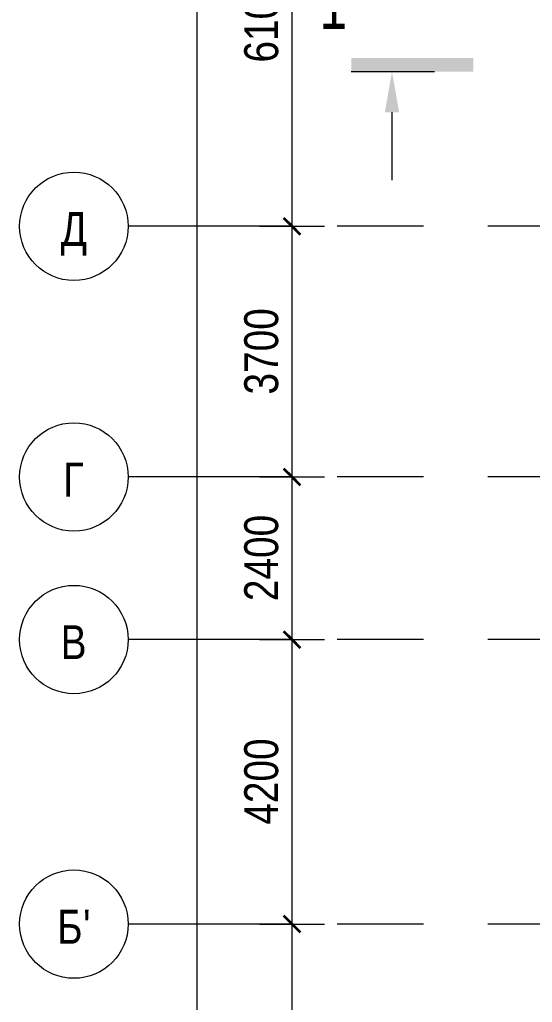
# Model space of a CAD drawing. Header units: millimetres. Extents: x 48966 to 155647, y -43515 to 30475.
# Drawn here: x 48966 to 56529, y -21238 to -6733 of the extents above; entities that cross this region are included whole.
import ezdxf

# ---------------------------------------------------------------- set-up
doc = ezdxf.new("R2010")
doc.units = ezdxf.units.MM
doc.linetypes.add('Осевые', pattern=[6350, 1270, -952.5, 3175, -952.5])
for name, color, linetype, lineweight in [('Оси', 7, 'Continuous', 9), ('Оси-1', 7, 'Continuous', 18), ('Оси-2', 7, 'Осевые', 9), ('Размеры', 7, 'Continuous', 9), ('Размеры-200', 7, 'Continuous', 9), ('Разрезы', 7, 'Continuous', 9)]:
    doc.layers.add(name, color=color, linetype=linetype, lineweight=lineweight)
doc.styles.add('Arial Narrow', font='ARIALN.TTF', dxfattribs={"height": 500})
doc.styles.add('Arial_1', font='arial.ttf', dxfattribs={"width": 0.75, "height": 700})
doc.dimstyles.new('Диагональ_-_2_5_мм_Arial_narrow', dxfattribs={"dimscale": 304.8, "dimtxt": 511.715487, "dimasz": 0.787402, "dimexe": 1.574803, "dimexo": 0.0625, "dimgap": 0.19685, "dimtad": 1, "dimdec": 0, "dimzin": 0, "dimdsep": 46, "dimtxsty": 'Arial Narrow', "dimblk1": 'OBLIQUE', "dimblk2": 'OBLIQUE', "dimsah": 1, "dimcen": 0.09, "dimdle": 1.574803, "dimazin": 0, "dimtfac": 1, "dimtdec": 4, "dimtix": 1, "dimtmove": 0, "dimatfit": 3, "dimfxl": 1.574803, "dimfxlon": 1, "dimtvp": 1, "dimtolj": 1, "dimtzin": 0, "dimarcsym": 2})
doc.dimstyles.new('Диагональ_-_2_5_мм_Arial_narrow_1', dxfattribs={"dimscale": 304.8, "dimtxt": 511.715487, "dimasz": 0.787402, "dimexe": 1.574803, "dimexo": 0.0625, "dimgap": 0.19685, "dimtad": 1, "dimdec": 0, "dimzin": 0, "dimdsep": 46, "dimtxsty": 'Arial Narrow', "dimblk1": 'OBLIQUE', "dimblk2": 'OBLIQUE', "dimsah": 1, "dimcen": 0.09, "dimdle": 1.574803, "dimazin": 0, "dimtfac": 1, "dimtdec": 4, "dimtix": 1, "dimtmove": 1, "dimatfit": 3, "dimfxl": 1.574803, "dimfxlon": 1, "dimtvp": 1, "dimtolj": 1, "dimtzin": 0, "dimarcsym": 2})

# ---------------------------------------------------------------- blocks, each defined once
blk = doc.blocks.new('Ось сетки - По умолчанию 2-349628-План -1-го этажа на отм_ -10_350')
at = {"layer": 'Оси-1'}
blk.add_circle((0, 0), 4, dxfattribs=at)
blk = doc.blocks.new('Разрез - Номер сзади-234830-План -1-го этажа на отм_ -10_350')
at = {"layer": 'Разрезы'}
for points in [[(0, 0), (0, 1), (9.004, 1), (9.004, 0)], [(2.471, -3), (3, 0), (3.529, -3)]]:
    blk.add_hatch(color=256, dxfattribs=at).paths.add_polyline_path(points, flags=0)
blk.add_line((3, -3), (3, -8), dxfattribs=at)
blk = doc.blocks.new('DIMBLOCK18-План -1-го этажа на отм_ -10_350')
at = {"layer": 'Размеры-200', "lineweight": 35, "transparency": 16777216}
for points in [[(51585, 25417), (51465, 25537), (51705, 25297)], [(51585, -31383), (51465, -31263), (51705, -31503)]]:
    blk.add_hatch(color=256, dxfattribs=at).paths.add_polyline_path(points, flags=0)
at = {"layer": 'Размеры-200', "transparency": 16777216}
for p, q in [((51585, -31863), (51585, 25897)), ((51105, 25417), (52065, 25417)), ((51585, 25417), (51105, 25417)), ((51585, -1550), (51585, -3533)), ((51585, -3533), (51585, -2983)), ((51105, -31383), (52065, -31383)), ((51585, -31383), (51105, -31383))]:
    blk.add_line(p, q, dxfattribs=at)
at = {"layer": 'Размеры-200', "lineweight": 35, "transparency": 16777216}
for p, q in [((51585, 25417), (51465, 25537)), ((51465, 25537), (51705, 25297)), ((51705, 25297), (51585, 25417)), ((51585, -31383), (51465, -31263)), ((51465, -31263), (51705, -31503)), ((51705, -31503), (51585, -31383))]:
    blk.add_line(p, q, dxfattribs=at)
at = {"layer": 'Размеры-200', "color": 0, "transparency": 16777216, "insert": (50879, -3133), "char_height": 500, "width": 1900.66, "attachment_point": 1, "rotation": 90, "line_spacing_factor": 0.974696, "style": 'Arial Narrow'}
blk.add_mtext('56800', dxfattribs=at)
blk = doc.blocks.new('_Oblique')
at = {"color": 0, "linetype": 'ByBlock', "lineweight": -2}
blk.add_line((-0.5, -0.5), (0.5, 0.5), dxfattribs=at)
blk = doc.blocks.new('DIMBLOCK20-План -1-го этажа на отм_ -10_350')
at = {"layer": 'Размеры-200', "lineweight": 35, "transparency": 16777216}
for points in [[(52985, -20083), (52865, -19963), (53105, -20203)], [(52985, -24283), (52865, -24163), (53105, -24403)]]:
    blk.add_hatch(color=256, dxfattribs=at).paths.add_polyline_path(points, flags=0)
for p, q in [((52985, -20083), (52865, -19963)), ((52865, -19963), (53105, -20203)), ((53105, -20203), (52985, -20083)), ((52985, -24283), (52865, -24163)), ((52865, -24163), (53105, -24403)), ((53105, -24403), (52985, -24283))]:
    blk.add_line(p, q, dxfattribs=at)
at = {"layer": 'Размеры-200', "transparency": 16777216}
for p, q in [((52505, -20083), (53465, -20083)), ((52985, -20083), (52505, -20083)), ((52985, -24283), (52985, -20083)), ((52505, -24283), (53465, -24283)), ((52985, -24283), (52505, -24283))]:
    blk.add_line(p, q, dxfattribs=at)
at = {"layer": 'Размеры-200', "color": 0, "transparency": 16777216, "insert": (52279, -22816), "char_height": 500, "width": 1520.53, "attachment_point": 1, "rotation": 90, "line_spacing_factor": 0.974696, "style": 'Arial Narrow'}
blk.add_mtext('4200', dxfattribs=at)
blk = doc.blocks.new('DIMBLOCK21-План -1-го этажа на отм_ -10_350')
at = {"layer": 'Размеры-200', "lineweight": 35, "transparency": 16777216}
for points in [[(52985, -15883), (52865, -15763), (53105, -16003)], [(52985, -20083), (52865, -19963), (53105, -20203)]]:
    blk.add_hatch(color=256, dxfattribs=at).paths.add_polyline_path(points, flags=0)
for p, q in [((52985, -15883), (52865, -15763)), ((52865, -15763), (53105, -16003)), ((53105, -16003), (52985, -15883)), ((52985, -20083), (52865, -19963)), ((52865, -19963), (53105, -20203)), ((53105, -20203), (52985, -20083))]:
    blk.add_line(p, q, dxfattribs=at)
at = {"layer": 'Размеры-200', "transparency": 16777216}
for p, q in [((52505, -15883), (53465, -15883)), ((52985, -15883), (52505, -15883)), ((52985, -20083), (52985, -15883)), ((52505, -20083), (53465, -20083)), ((52985, -20083), (52505, -20083))]:
    blk.add_line(p, q, dxfattribs=at)
at = {"layer": 'Размеры-200', "color": 0, "transparency": 16777216, "insert": (52279, -18616), "char_height": 500, "width": 1520.53, "attachment_point": 1, "rotation": 90, "line_spacing_factor": 0.974696, "style": 'Arial Narrow'}
blk.add_mtext('4200', dxfattribs=at)
blk = doc.blocks.new('DIMBLOCK22-План -1-го этажа на отм_ -10_350')
at = {"layer": 'Размеры-200', "lineweight": 35, "transparency": 16777216}
for points in [[(52985, -13483), (52865, -13363), (53105, -13603)], [(52985, -15883), (52865, -15763), (53105, -16003)]]:
    blk.add_hatch(color=256, dxfattribs=at).paths.add_polyline_path(points, flags=0)
at = {"layer": 'Размеры-200', "transparency": 16777216}
for p, q in [((52505, -13483), (53465, -13483)), ((52985, -13483), (52505, -13483)), ((52985, -15883), (52985, -13483)), ((52505, -15883), (53465, -15883)), ((52985, -15883), (52505, -15883))]:
    blk.add_line(p, q, dxfattribs=at)
at = {"layer": 'Размеры-200', "lineweight": 35, "transparency": 16777216}
for p, q in [((52985, -13483), (52865, -13363)), ((52865, -13363), (53105, -13603)), ((53105, -13603), (52985, -13483)), ((52985, -15883), (52865, -15763)), ((52865, -15763), (53105, -16003)), ((53105, -16003), (52985, -15883))]:
    blk.add_line(p, q, dxfattribs=at)
at = {"layer": 'Размеры-200', "color": 0, "transparency": 16777216, "insert": (52279, -15316), "char_height": 500, "width": 1520.53, "attachment_point": 1, "rotation": 90, "line_spacing_factor": 0.974696, "style": 'Arial Narrow'}
blk.add_mtext('2400', dxfattribs=at)
blk = doc.blocks.new('DIMBLOCK23-План -1-го этажа на отм_ -10_350')
at = {"layer": 'Размеры-200', "lineweight": 35, "transparency": 16777216}
for points in [[(52985, -9783), (52865, -9663), (53105, -9903)], [(52985, -13483), (52865, -13363), (53105, -13603)]]:
    blk.add_hatch(color=256, dxfattribs=at).paths.add_polyline_path(points, flags=0)
for p, q in [((52985, -9783), (52865, -9663)), ((52865, -9663), (53105, -9903)), ((53105, -9903), (52985, -9783)), ((52985, -13483), (52865, -13363)), ((52865, -13363), (53105, -13603)), ((53105, -13603), (52985, -13483))]:
    blk.add_line(p, q, dxfattribs=at)
at = {"layer": 'Размеры-200', "transparency": 16777216}
for p, q in [((52505, -9783), (53465, -9783)), ((52985, -9783), (52505, -9783)), ((52985, -13483), (52985, -9783)), ((52505, -13483), (53465, -13483)), ((52985, -13483), (52505, -13483))]:
    blk.add_line(p, q, dxfattribs=at)
at = {"layer": 'Размеры-200', "color": 0, "transparency": 16777216, "insert": (52279, -12266), "char_height": 500, "width": 1520.53, "attachment_point": 1, "rotation": 90, "line_spacing_factor": 0.974696, "style": 'Arial Narrow'}
blk.add_mtext('3700', dxfattribs=at)
blk = doc.blocks.new('DIMBLOCK24-План -1-го этажа на отм_ -10_350')
at = {"layer": 'Размеры-200', "lineweight": 35, "transparency": 16777216}
for points in [[(52985, -3683), (52865, -3563), (53105, -3803)], [(52985, -9783), (52865, -9663), (53105, -9903)]]:
    blk.add_hatch(color=256, dxfattribs=at).paths.add_polyline_path(points, flags=0)
for p, q in [((52985, -3683), (52865, -3563)), ((52865, -3563), (53105, -3803)), ((53105, -3803), (52985, -3683)), ((52985, -9783), (52865, -9663)), ((52865, -9663), (53105, -9903)), ((53105, -9903), (52985, -9783))]:
    blk.add_line(p, q, dxfattribs=at)
at = {"layer": 'Размеры-200', "transparency": 16777216}
for p, q in [((52505, -3683), (53465, -3683)), ((52985, -3683), (52505, -3683)), ((52985, -9783), (52985, -3683)), ((52505, -9783), (53465, -9783)), ((52985, -9783), (52505, -9783))]:
    blk.add_line(p, q, dxfattribs=at)
at = {"layer": 'Размеры-200', "color": 0, "transparency": 16777216, "insert": (52279, -7366), "char_height": 500, "width": 1520.53, "attachment_point": 1, "rotation": 90, "line_spacing_factor": 0.974696, "style": 'Arial Narrow'}
blk.add_mtext('6100', dxfattribs=at)

msp = doc.modelspace()

# ---------------------------------------------------------------- linework, layer by layer
at = {"layer": 'Оси-2'}
for p, q in [((150171.6, -9782.9), (50565.6, -9782.9)), ((150171.6, -13482.9), (50565.6, -13482.9)), ((150171.6, -15882.9), (50565.6, -15882.9)), ((150171.6, -20082.9), (50565.6, -20082.9))]:
    msp.add_line(p, q, dxfattribs=at)
at = {"layer": 'Разрезы'}
msp.add_line((53858.6, -7500.5), (55088, -7500.5), dxfattribs=at)

# ---------------------------------------------------------------- block references
at = {"layer": 'Оси-1', "xscale": 199.9999999999999, "yscale": 199.9999999999999, "zscale": 199.9999999999999, "rotation": 89.99999999999982}
for p in [(49765.6, -9782.9), (49765.6, -13482.9), (49765.6, -15882.9), (49765.6, -20082.9)]:
    msp.add_blockref('Ось сетки - По умолчанию 2-349628-План -1-го этажа на отм_ -10_350', p, dxfattribs=at)
at = {"layer": 'Разрезы', "xscale": 199.9999999999999, "yscale": 199.9999999999999, "zscale": 199.9999999999999}
msp.add_blockref('Разрез - Номер сзади-234830-План -1-го этажа на отм_ -10_350', (53858.6, -7500.5), dxfattribs=at)

# ---------------------------------------------------------------- texts
at = {"layer": 'Оси', "char_height": 500, "attachment_point": 1, "style": 'Arial Narrow'}
for s, insert, width in [('\\fArial Narrow|b0|i0|c204|p34|;Д', (49570.4, -9572.3), 464.979), ('\\fArial Narrow|b0|i0|c204|p34|;Г', (49610.4, -13272.3), 368.776), ('\\fArial Narrow|b0|i0|c204|p34|;В', (49570.4, -15672.3), 464.979), ('\\fArial Narrow|b0|i0|c204|p34|;Б', (49517.4, -19872.3), 464.979), ("\\fArial Narrow|b0|i0|c204|p34|;'", (49901, -19872.3), 128.27)]:
    msp.add_mtext(s, dxfattribs=dict(at, insert=insert, width=width))
at = {"layer": 'Разрезы', "insert": (53389.3, -6169.4), "char_height": 700, "width": 505.063, "attachment_point": 1, "style": 'Arial_1'}
msp.add_mtext('\\fArial|b0|i0|c204|p34|;\\W.75;1', dxfattribs=at)

# ---------------------------------------------------------------- dimensions: what is measured, and where the dimension line sits
at = {"layer": 'Размеры'}
dim = msp.add_linear_dim(base=(51585.5, 25417.1), p1=(51105.5, -31382.9), p2=(51105.5, 25417.1), angle=90, dimstyle='Диагональ_-_2_5_мм_Arial_narrow_1', override={"dimpost": '<>', "dimfxl": 56800}, dxfattribs=at)
dim.commit()
dim.dimension.update_dxf_attribs({"geometry": 'DIMBLOCK18-План -1-го этажа на отм_ -10_350', "text_midpoint": (51212.6, -2183.1), "dimtype": 160, "text_rotation": 90})
for base, p1, p2, override, picture, middle in [((52985.5, -3682.9), (52505.5, -9782.9), (52505.5, -3682.9), {"dimpost": '<>', "dimfxl": 6100}, 'DIMBLOCK24-План -1-го этажа на отм_ -10_350', (52670.2, -6732.9)), ((52985.5, -9782.9), (52505.5, -13482.9), (52505.5, -9782.9), {"dimpost": '<>', "dimfxl": 3700}, 'DIMBLOCK23-План -1-го этажа на отм_ -10_350', (52670.2, -11632.9)), ((52985.5, -13482.9), (52505.5, -15882.9), (52505.5, -13482.9), {"dimpost": '<>', "dimfxl": 2400}, 'DIMBLOCK22-План -1-го этажа на отм_ -10_350', (52670.2, -14682.9)), ((52985.5, -15882.9), (52505.5, -20082.9), (52505.5, -15882.9), {"dimpost": '<>', "dimfxl": 4200}, 'DIMBLOCK21-План -1-го этажа на отм_ -10_350', (52670.2, -17982.9)), ((52985.5, -20082.9), (52505.5, -24282.9), (52505.5, -20082.9), {"dimpost": '<>', "dimfxl": 4200}, 'DIMBLOCK20-План -1-го этажа на отм_ -10_350', (52670.2, -22182.9))]:
    dim = msp.add_linear_dim(base=base, p1=p1, p2=p2, angle=90, dimstyle='Диагональ_-_2_5_мм_Arial_narrow', override=override, dxfattribs=at)
    dim.commit()
    dim.dimension.update_dxf_attribs({"geometry": picture, "text_midpoint": middle})

doc.saveas('drawing.dxf')
